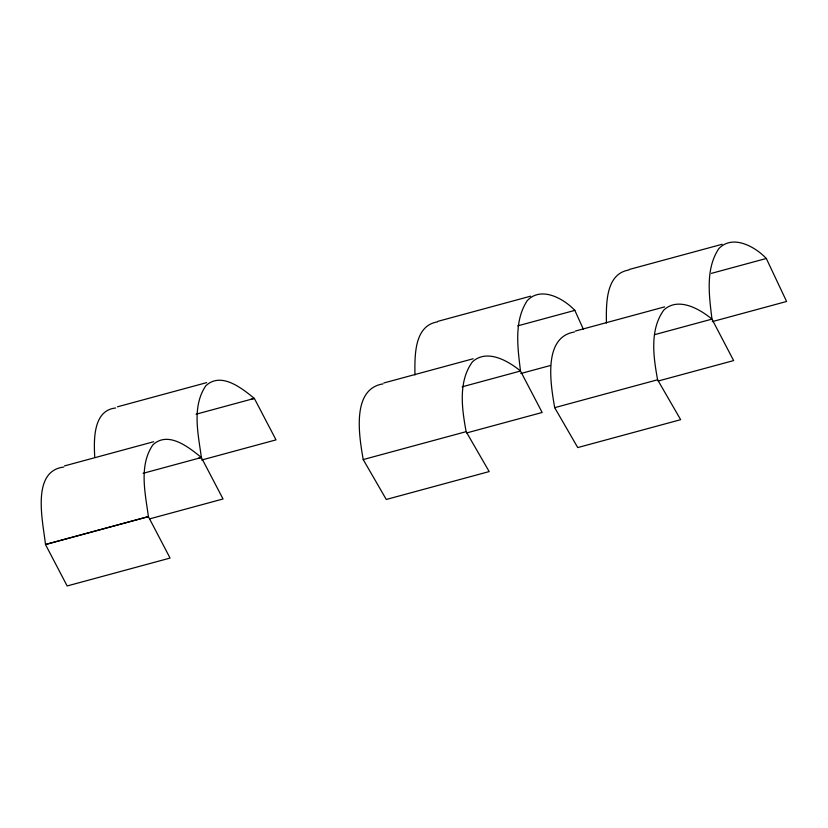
<?xml version="1.0" encoding="UTF-8"?>
<svg xmlns="http://www.w3.org/2000/svg" width="828" height="828" viewBox="0 0 828 828"><rect width="100%" height="100%" fill="white"/><g stroke="black" fill="none" stroke-linecap="round" stroke-linejoin="round"><path stroke-width="1.24" d="M437.919 321.326L530.696 296.165M629.394 269.431L722.161 244.27M383.84 382.971L473.181 358.762M575.315 331.076L664.646 306.867M117.441 406.817L206.638 382.639M517.666 325.88L574.839 310.376L583.44 329.43M711.418 273.364L766.314 258.481L786.6 301.475L712.277 321.626M196.06 414.217L254.341 398.413L276.014 439.875L201.618 460.037M64.48 465.916L153.677 441.738M143.089 473.316L201.37 457.522L223.042 498.974L149.878 518.804M462.179 386.821L520.491 371.016L542.154 412.479L466.681 432.93M654.793 334.615L711.966 319.122L733.629 360.584L658.156 381.035M520.802 373.521L550.537 365.469M363.213 459.561L386.272 499.47L489.182 471.577L466.133 431.667L363.213 459.561C359.352 437.225 350.917 389.088 382.94 383.902M554.688 407.666L577.737 447.575L680.657 419.682L657.598 379.773L554.688 407.666C550.827 385.32 542.381 337.193 574.415 332.007M250.894 399.334L254.341 398.413C241.797 388.197 221.107 371.451 205.81 385.786C191.61 406.745 198.285 434.172 201.37 457.511L197.933 458.422M628.99 269.98C605.299 273.789 606.251 304.621 606.406 323.075M437.515 321.875C413.824 325.683 414.787 356.516 414.931 374.97M115.62 408.007C93.171 410.253 93.792 439.73 94.713 456.663M63.684 467.075C30.543 471.07 43.201 522.706 45.488 544.514L67.151 585.965L170.071 558.072L148.398 516.62C145.324 493.271 138.638 465.853 152.838 444.895C168.136 430.55 188.836 447.296 201.37 457.511M766.314 258.481C755.064 246.578 732.552 234.003 718.704 248.762C705.218 269.307 709.203 296.02 711.966 319.122C699.525 308.813 678.277 296.703 663.859 309.982C649.431 329.875 653.458 357.085 657.598 379.773M574.839 310.376C563.589 298.473 541.088 285.908 527.229 300.657C513.753 321.202 517.728 347.926 520.491 371.016C508.05 360.708 486.802 348.598 472.395 361.877C457.956 381.78 461.983 408.991 466.133 431.667M48.904 543.561L45.488 544.514L148.398 516.62L48.904 543.561"/></g></svg>
